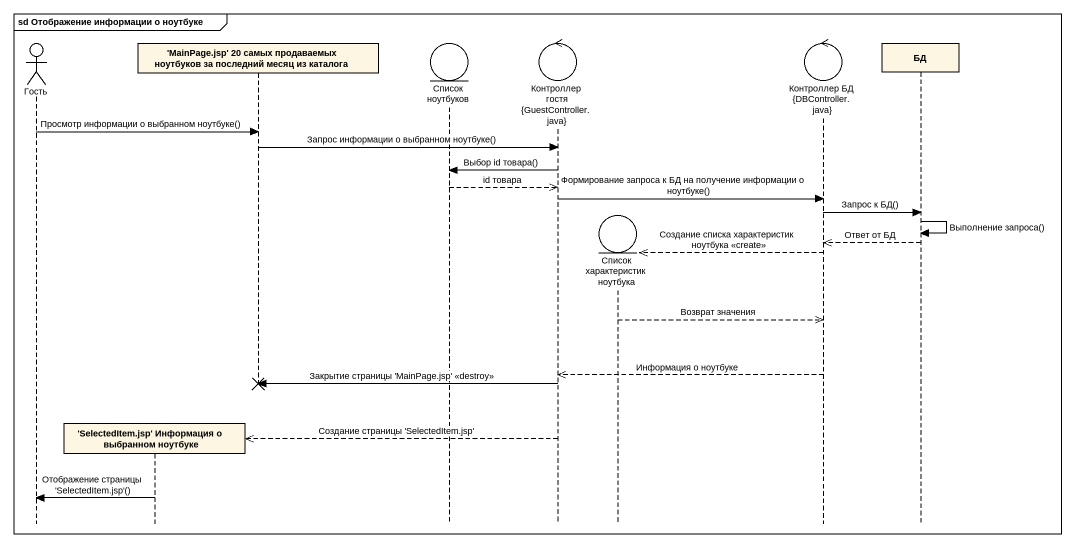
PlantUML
@startuml
mainframe sd Отображение информации о ноутбуке
hide footbox
actor Гость
participant "'SelectedItem.jsp' Информация о выбранном ноутбуке" as SelectedItem_jsp_Информация
participant "'MainPage.jsp' 20 самых продаваемых ноутбуков за последний месяц из каталога" as MainPage_jsp_20_самых
entity "Список ноутбуков" as Список_ноутбуков
control "Контроллер гостя {GuestController.java}" as Контроллер_гостя
entity "Список характеристик ноутбука" as Список_характеристик
control "Контроллер БД {DBController.java}" as Контроллер_БД_DBController
participant БД

Гость -> MainPage_jsp_20_самых : Просмотр информации о выбранном ноутбуке()
MainPage_jsp_20_самых -> Контроллер_гостя : Запрос информации о выбранном ноутбуке()
Контроллер_гостя -> Список_ноутбуков : Выбор id товара()
Список_ноутбуков -->> Контроллер_гостя : id товара
Контроллер_гостя -> Контроллер_БД_DBController : Формирование запроса к БД на получение информации о ноутбуке()
Контроллер_БД_DBController -> БД : Запрос к БД()
БД -> БД : Выполнение запроса()
БД -->> Контроллер_БД_DBController : Ответ от БД
Контроллер_БД_DBController -->> Список_характеристик ** : Создание списка характеристик ноутбука <<create>>
Список_характеристик -->> Контроллер_БД_DBController : Возврат значения
Контроллер_БД_DBController -->> Контроллер_гостя : Информация о ноутбуке
Контроллер_гостя -> MainPage_jsp_20_самых !! : Закрытие страницы 'MainPage.jsp' <<destroy>>
Контроллер_гостя -->> SelectedItem_jsp_Информация ** : Создание страницы 'SelectedItem.jsp'
SelectedItem_jsp_Информация -> Гость : Отображение страницы 'SelectedItem.jsp'()
@enduml
